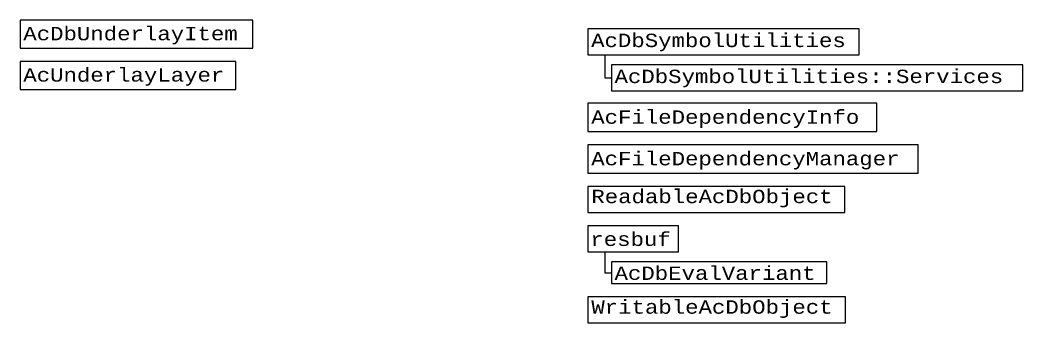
# Model space of a CAD drawing. Header units: inches. Extents: x 350 to 848, y -216 to 10.
# Drawn here: x 388.47 to 418.46, y -118.03 to -108.97 of the extents above; entities that cross this region are included whole.
import ezdxf

# ---------------------------------------------------------------- set-up
doc = ezdxf.new("R2010")
doc.units = ezdxf.units.IN
doc.header["$MEASUREMENT"] = 0
for name, color, linetype in [('ObjectARX 2009 Unmanaged classes', 7, 'Continuous'), ('Unmanaged classes', 7, 'Continuous'), ('Unmanaged classes w .NET Wrappers', 3, 'Continuous')]:
    doc.layers.add(name, color=color, linetype=linetype)
doc.styles.add('Unmanaged', font='COUR.TTF', dxfattribs={"height": 0.2})

msp = doc.modelspace()

# ---------------------------------------------------------------- linework, layer by layer
for p, q in [((405.955, -110.011), (405.955, -110.699)), ((405.955, -110.699), (406.155, -110.699)), ((405.955, -115.896), (405.955, -116.523)), ((405.955, -116.523), (406.155, -116.523))]:
    msp.add_line(p, q)
for points in [[(388.469, -108.971), (388.469, -109.807), (395.43, -109.807), (395.43, -108.971)], [(405.455, -109.236), (405.455, -110.011), (413.562, -110.011), (413.562, -109.236)], [(388.469, -110.207), (388.469, -111.043), (394.925, -111.043), (394.925, -110.207)], [(406.155, -110.311), (406.155, -111.087), (418.464, -111.087), (418.464, -110.311)], [(405.455, -111.46), (405.455, -112.302), (414.097, -112.302), (414.097, -111.46)], [(405.455, -112.702), (405.455, -113.545), (415.328, -113.545), (415.328, -112.702)], [(405.455, -113.945), (405.455, -114.72), (413.138, -114.72), (413.138, -113.945)], [(405.455, -115.12), (405.455, -115.896), (408.164, -115.896), (408.164, -115.12)], [(406.155, -116.196), (406.155, -116.85), (412.602, -116.85), (412.602, -116.196)], [(405.455, -117.25), (405.455, -118.026), (413.156, -118.026), (413.156, -117.25)]]:
    msp.add_lwpolyline(points, close=True)

# ---------------------------------------------------------------- texts
at = {"layer": 'ObjectARX 2009 Unmanaged classes', "char_height": 0.4, "attachment_point": 1}
for s, insert in [('{\\Fcourier new;ReadableAcDbObject}', (405.555, -114.045)), ('{\\Fcourier new;WritableAcDbObject}', (405.555, -117.35))]:
    msp.add_mtext(s, dxfattribs=dict(at, insert=insert))
at = {"layer": 'Unmanaged classes', "style": 'Unmanaged'}
for s, p in [('AcDbSymbolUtilities', (405.549, -109.779)), ('AcDbSymbolUtilities::Services', (406.249, -110.855)), ('AcDbEvalVariant', (406.249, -116.739))]:
    msp.add_text(s, height=0.4, dxfattribs=at).set_placement(p)
at = {"layer": 'Unmanaged classes w .NET Wrappers', "style": 'Unmanaged'}
for s, p in [('AcDbUnderlayItem', (388.566, -109.576)), ('AcUnderlayLayer', (388.566, -110.812)), ('AcFileDependencyInfo', (405.552, -112.071)), ('AcFileDependencyManager', (405.552, -113.314)), ('resbuf', (405.526, -115.725))]:
    msp.add_text(s, height=0.4, dxfattribs=at).set_placement(p)

doc.saveas('drawing.dxf')
